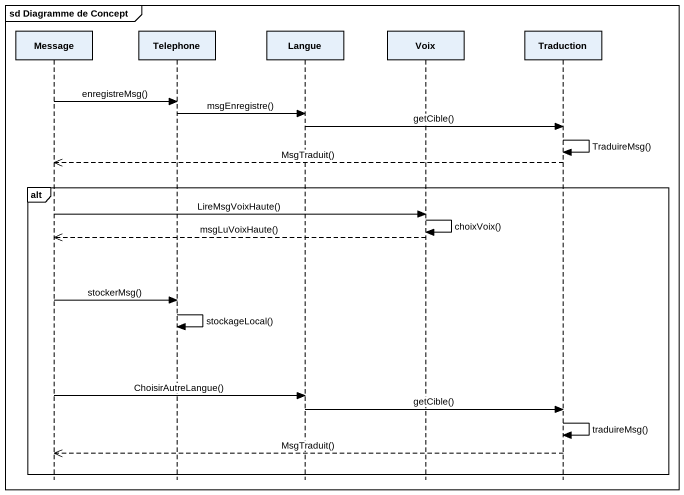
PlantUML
@startuml
mainframe sd Diagramme de Concept
hide footbox
participant Message
participant Telephone
participant Langue
participant Voix
participant Traduction

Message -> Telephone : enregistreMsg()
Telephone -> Langue : msgEnregistre()
Langue -> Traduction : getCible()
Traduction -> Traduction : TraduireMsg()
Traduction -->> Message : MsgTraduit()
alt
  Message -> Voix : LireMsgVoixHaute()
  Voix -> Voix : choixVoix()
  Voix -->> Message : msgLuVoixHaute()
  Message -> Telephone : stockerMsg()
  Telephone -> Telephone : stockageLocal()
  Message -> Langue : ChoisirAutreLangue()
  Langue -> Traduction : getCible()
  Traduction -> Traduction : traduireMsg()
  Traduction -->> Message : MsgTraduit()
end
@enduml
